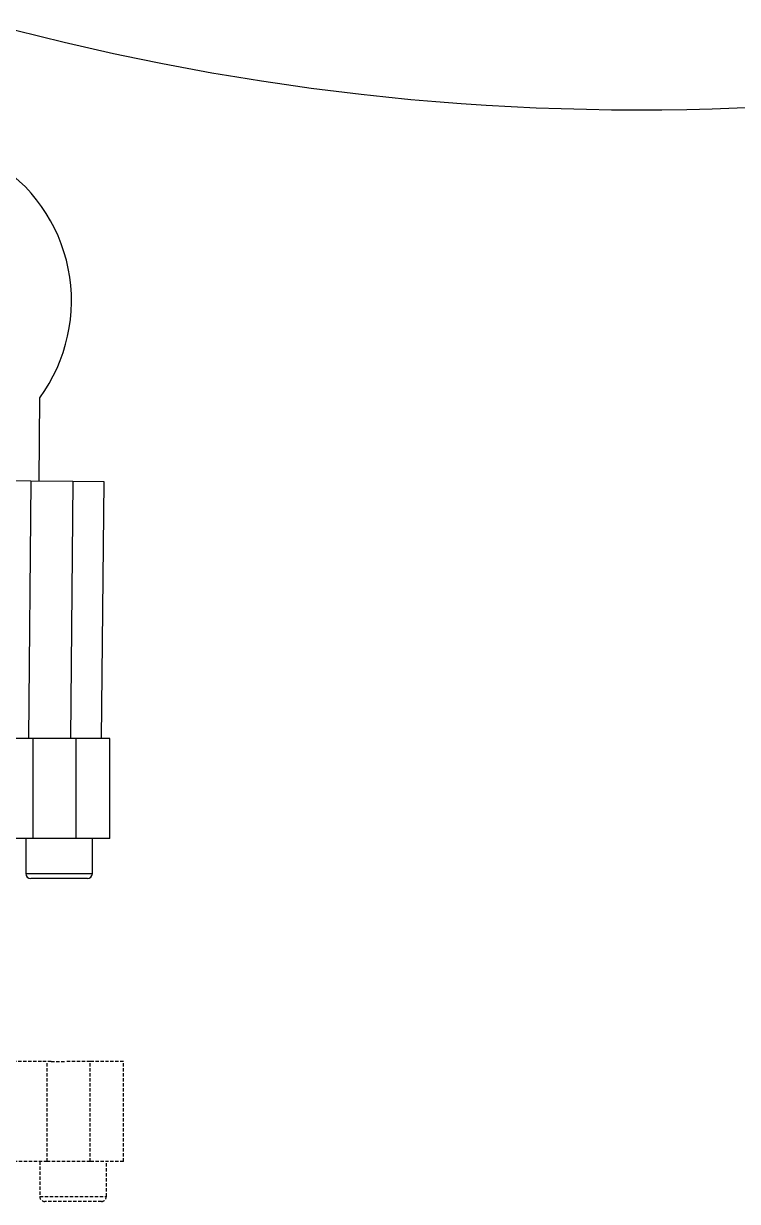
# Model space of a CAD drawing. Header units: millimetres. Extents: x 1964 to 5009, y 569 to 2723.
# Drawn here: x 3480.6 to 3587.8, y 887.3 to 1064.1 of the extents above; entities that cross this region are included whole.
import ezdxf

# ---------------------------------------------------------------- set-up
doc = ezdxf.new("R2010")
doc.units = ezdxf.units.MM
doc.linetypes.add('DASHED', pattern=[0.75, 0.5, -0.25])

msp = doc.modelspace()

# ---------------------------------------------------------------- linework, layer by layer
at = {"color": 7, "linetype": 'Continuous', "lineweight": 25}
for p, q in [((3482.951, 995.413), (3483.067, 1007.939)), ((3481.716, 995.424), (3417.322, 996.02)), ((3481.716, 995.424), (3481.358, 956.763)), ((3488.038, 995.366), (3481.716, 995.424)), ((3488.038, 995.366), (3487.681, 956.763)), ((3492.706, 995.323), (3488.038, 995.366)), ((3492.35, 956.763), (3492.706, 995.323)), ((3482.092, 956.763), (3447.74, 956.763)), ((3482.092, 941.763), (3482.092, 956.763)), ((3488.532, 956.763), (3482.092, 956.763)), ((3488.532, 941.763), (3488.532, 956.763)), ((3493.557, 956.763), (3488.532, 956.763)), ((3493.557, 941.763), (3493.557, 956.763)), ((3482.092, 941.763), (3418.176, 941.763)), ((3480.957, 941.763), (3480.957, 936.513)), ((3488.532, 941.763), (3482.092, 941.763)), ((3493.557, 941.763), (3488.532, 941.763)), ((3490.957, 936.513), (3490.957, 941.763)), ((3480.957, 936.513), (3490.957, 936.513)), ((3490.207, 935.763), (3481.707, 935.763))]:
    msp.add_line(p, q, dxfattribs=at)
at = {"color": 7, "linetype": 'DASHED', "lineweight": 25}
for p, q in [((3484.796, 908.283), (3419.689, 908.283)), ((3484.19, 893.283), (3484.19, 908.283)), ((3484.796, 908.283), (3487.008, 908.283)), ((3490.63, 908.283), (3487.008, 908.283)), ((3490.63, 893.283), (3490.63, 908.283)), ((3495.655, 908.283), (3490.63, 908.283)), ((3495.655, 893.283), (3495.655, 908.283)), ((3484.19, 893.283), (3420.274, 893.283)), ((3483.055, 893.283), (3483.055, 888.033)), ((3490.63, 893.283), (3484.19, 893.283)), ((3495.655, 893.283), (3490.63, 893.283)), ((3493.055, 888.033), (3493.055, 893.283)), ((3483.055, 888.033), (3493.055, 888.033)), ((3492.305, 887.283), (3483.805, 887.283))]:
    msp.add_line(p, q, dxfattribs=at)
at = {"color": 7, "linetype": 'Continuous', "lineweight": 25}
for centre, radius, start, end in [((3572.943, 1422.219), 371.068, 254.81724, 273.45811), ((3463.253, 1022.469), 24.57, 323.74461, 59.04923), ((3481.707, 936.513), 0.75, 180, 270), ((3490.207, 936.513), 0.75, 270, 0)]:
    msp.add_arc(centre, radius, start, end, dxfattribs=at)
at = {"color": 7, "linetype": 'DASHED', "lineweight": 25}
for centre, start, end in [((3483.805, 888.033), 180, 270), ((3492.305, 888.033), 270, 0)]:
    msp.add_arc(centre, 0.75, start, end, dxfattribs=at)

doc.saveas('drawing.dxf')
